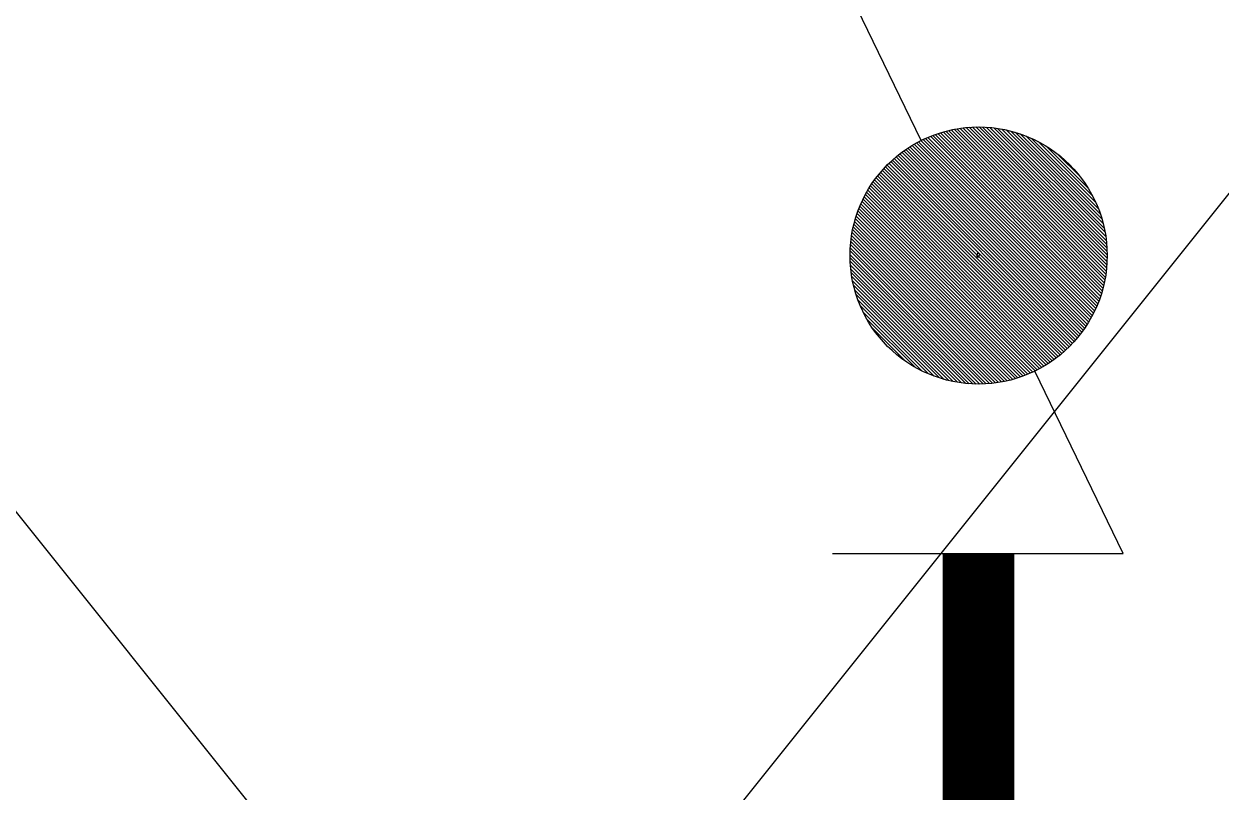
# Model space of a CAD drawing. Extents: x -22909.9 to -22897.8, y -4.7 to 4.1.
# Drawn here: x -22901.0729 to -22900.8223, y 0.7312 to 0.8921 of the extents above; entities that cross this region are included whole.
import ezdxf

# ---------------------------------------------------------------- set-up
doc = ezdxf.new("R2010")
doc.units = 0
doc.header["$MEASUREMENT"] = 0
doc.linetypes.add('DASHDOT', pattern=[1, 0.5, -0.25, 0, -0.25])
doc.layers.get('0').update_dxf_attribs({"linetype": 'CONTINUOUS'})
doc.layers.add('COW', color=2, linetype='CONTINUOUS')
doc.layers.add('DIB-018', color=6, linetype='CONTINUOUS')

# ---------------------------------------------------------------- blocks, each defined once
blk = doc.blocks.new('*X6')
at = {"color": 0}
for p, q in [((2.60954, 8.55807), (2.6757, 8.62423)), ((2.60955, 8.55632), (2.67745, 8.62422)), ((2.60957, 8.55987), (2.6739, 8.6242)), ((2.60961, 8.55461), (2.67916, 8.62416)), ((2.60965, 8.56172), (2.67205, 8.62412)), ((2.60971, 8.55295), (2.68083, 8.62406)), ((2.60979, 8.56363), (2.67014, 8.62398)), ((2.60985, 8.55132), (2.68245, 8.62392)), ((2.61, 8.56561), (2.66817, 8.62377)), ((2.61003, 8.54973), (2.68405, 8.62374)), ((2.61024, 8.54817), (2.6856, 8.62353)), ((2.61027, 8.56765), (2.66612, 8.6235)), ((2.61048, 8.54664), (2.68713, 8.62329)), ((2.61063, 8.56977), (2.664, 8.62315)), ((2.61075, 8.54514), (2.68863, 8.62302)), ((2.61105, 8.54368), (2.69009, 8.62272)), ((2.61107, 8.57198), (2.66179, 8.6227)), ((2.61138, 8.54224), (2.69153, 8.62239)), ((2.61162, 8.5743), (2.65947, 8.62215)), ((2.61174, 8.54083), (2.69294, 8.62203)), ((2.61212, 8.53944), (2.69433, 8.62165)), ((2.6123, 8.57674), (2.65703, 8.62147)), ((2.61253, 8.53808), (2.69569, 8.62124)), ((2.61296, 8.53674), (2.69703, 8.62081)), ((2.61313, 8.57934), (2.65443, 8.62064)), ((2.61341, 8.53543), (2.69834, 8.62036)), ((2.61389, 8.53414), (2.69963, 8.61988)), ((2.61416, 8.58214), (2.65163, 8.61961)), ((2.61439, 8.53287), (2.7009, 8.61938)), ((2.61491, 8.53162), (2.70215, 8.61887)), ((2.61545, 8.5304), (2.70338, 8.61832)), ((2.61546, 8.58521), (2.64857, 8.61831)), ((2.61601, 8.52919), (2.70458, 8.61776)), ((2.61659, 8.528), (2.70577, 8.61718)), ((2.61714, 8.58866), (2.64511, 8.61663)), ((2.61719, 8.52683), (2.70694, 8.61658)), ((2.61781, 8.52568), (2.70809, 8.61596)), ((2.61845, 8.52456), (2.70922, 8.61533)), ((2.6191, 8.52344), (2.71033, 8.61467)), ((2.6195, 8.59278), (2.64099, 8.61427)), ((2.61978, 8.52235), (2.71142, 8.61399)), ((2.62047, 8.52128), (2.7125, 8.6133)), ((2.62118, 8.52022), (2.71355, 8.61259)), ((2.62191, 8.51918), (2.71459, 8.61186)), ((2.62265, 8.51816), (2.71562, 8.61112)), ((2.62341, 8.51715), (2.71662, 8.61036)), ((2.62354, 8.5986), (2.63518, 8.61023)), ((2.62419, 8.51616), (2.71761, 8.60958)), ((2.62499, 8.51519), (2.71858, 8.60878)), ((2.6258, 8.51423), (2.71954, 8.60797)), ((2.62663, 8.5133), (2.72047, 8.60714)), ((2.62748, 8.51238), (2.7214, 8.60629)), ((2.62834, 8.51147), (2.7223, 8.60543)), ((2.62922, 8.51058), (2.72319, 8.60455)), ((2.63012, 8.50971), (2.72406, 8.60365)), ((2.63103, 8.50886), (2.72491, 8.60274)), ((2.63196, 8.50802), (2.72575, 8.60181)), ((2.63291, 8.5072), (2.72657, 8.60086)), ((2.63387, 8.50639), (2.72738, 8.5999)), ((2.63485, 8.50561), (2.72817, 8.59892)), ((2.63585, 8.50483), (2.72894, 8.59792)), ((2.63686, 8.50408), (2.72969, 8.59691)), ((2.63789, 8.50334), (2.73043, 8.59588)), ((2.63894, 8.50263), (2.73115, 8.59483)), ((2.64001, 8.50192), (2.73185, 8.59376)), ((2.64109, 8.50124), (2.73253, 8.59268)), ((2.6422, 8.50058), (2.7332, 8.59158)), ((2.64332, 8.49993), (2.73384, 8.59045)), ((2.64446, 8.4993), (2.73447, 8.58932)), ((2.64561, 8.49869), (2.73508, 8.58816)), ((2.64679, 8.4981), (2.73567, 8.58698)), ((2.64799, 8.49753), (2.73624, 8.58578)), ((2.64921, 8.49698), (2.73679, 8.58457)), ((2.65044, 8.49645), (2.73732, 8.58333)), ((2.6517, 8.49594), (2.73783, 8.58207)), ((2.65298, 8.49545), (2.73832, 8.58079)), ((2.65428, 8.49499), (2.73878, 8.57949)), ((2.65561, 8.49454), (2.73923, 8.57816)), ((2.65696, 8.49413), (2.73965, 8.57681)), ((2.65833, 8.49373), (2.74004, 8.57544)), ((2.65973, 8.49336), (2.74041, 8.57404)), ((2.66116, 8.49302), (2.74075, 8.57262)), ((2.66261, 8.4927), (2.74107, 8.57116)), ((2.66409, 8.49242), (2.74135, 8.56968)), ((2.6656, 8.49216), (2.74161, 8.56817)), ((2.66714, 8.49193), (2.74184, 8.56663)), ((2.66872, 8.49174), (2.74203, 8.56505)), ((2.67033, 8.49159), (2.74219, 8.56344)), ((2.67198, 8.49147), (2.74231, 8.56179)), ((2.67366, 8.49138), (2.74239, 8.56011)), ((2.67539, 8.49135), (2.74242, 8.55838)), ((2.67717, 8.49136), (2.74242, 8.5566)), ((2.679, 8.49141), (2.74236, 8.55478)), ((2.68087, 8.49152), (2.74225, 8.5529)), ((2.68281, 8.4917), (2.74207, 8.55096)), ((2.68482, 8.49193), (2.74184, 8.54895)), ((2.6869, 8.49225), (2.74152, 8.54687)), ((2.68907, 8.49265), (2.74113, 8.5447)), ((2.69133, 8.49314), (2.74063, 8.54244)), ((2.69371, 8.49375), (2.74002, 8.54006)), ((2.69623, 8.4945), (2.73927, 8.53754)), ((2.69892, 8.49543), (2.73834, 8.53485)), ((2.70184, 8.49658), (2.73719, 8.53193)), ((2.70508, 8.49806), (2.73571, 8.52869)), ((2.70882, 8.50003), (2.73374, 8.52495)), ((2.71354, 8.50298), (2.73079, 8.52023))]:
    blk.add_line(p, q, dxfattribs=at)

msp = doc.modelspace()

# ---------------------------------------------------------------- linework, layer by layer
at = {"layer": 'COW'}
for p, q in [((-22900.88512, 0.86765), (-22900.90365, 0.90604)), ((-22900.87324, 0.84415), (-22900.87356, 0.8435)), ((-22900.87324, 0.84306), (-22900.87341, 0.84341)), ((-22900.87311, 0.84387), (-22900.87324, 0.84415)), ((-22900.87289, 0.84379), (-22900.87324, 0.84306)), ((-22900.84284, 0.78117), (-22900.86129, 0.81939)), ((-22900.90365, 0.78117), (-22900.84284, 0.78117))]:
    msp.add_line(p, q, dxfattribs=at)
at = {"layer": 'COW', "linetype": 'Continuous', "const_width": 0.015}
msp.add_lwpolyline([(-22900.87309, 0.78117), (-22900.87309, 0.68077)], dxfattribs=at)
at = {"layer": 'COW'}
msp.add_circle((-22900.87309, 0.84357), 0.02691, dxfattribs=at)
at = {"layer": 'DIB-018', "linetype": 'DASHDOT'}
for p, q in [((-22901.33431, 1.11452), (-22900.61431, 0.21452)), ((-22900.61431, 1.11452), (-22901.33431, 0.21452))]:
    msp.add_line(p, q, dxfattribs=at)

# ---------------------------------------------------------------- block references
at = {"layer": 'COW', "xscale": 0.405, "yscale": 0.405, "zscale": 0.405, "rotation": 270}
msp.add_blockref('*X6', (-22904.339, 1.92735), dxfattribs=at)

doc.saveas('drawing.dxf')
